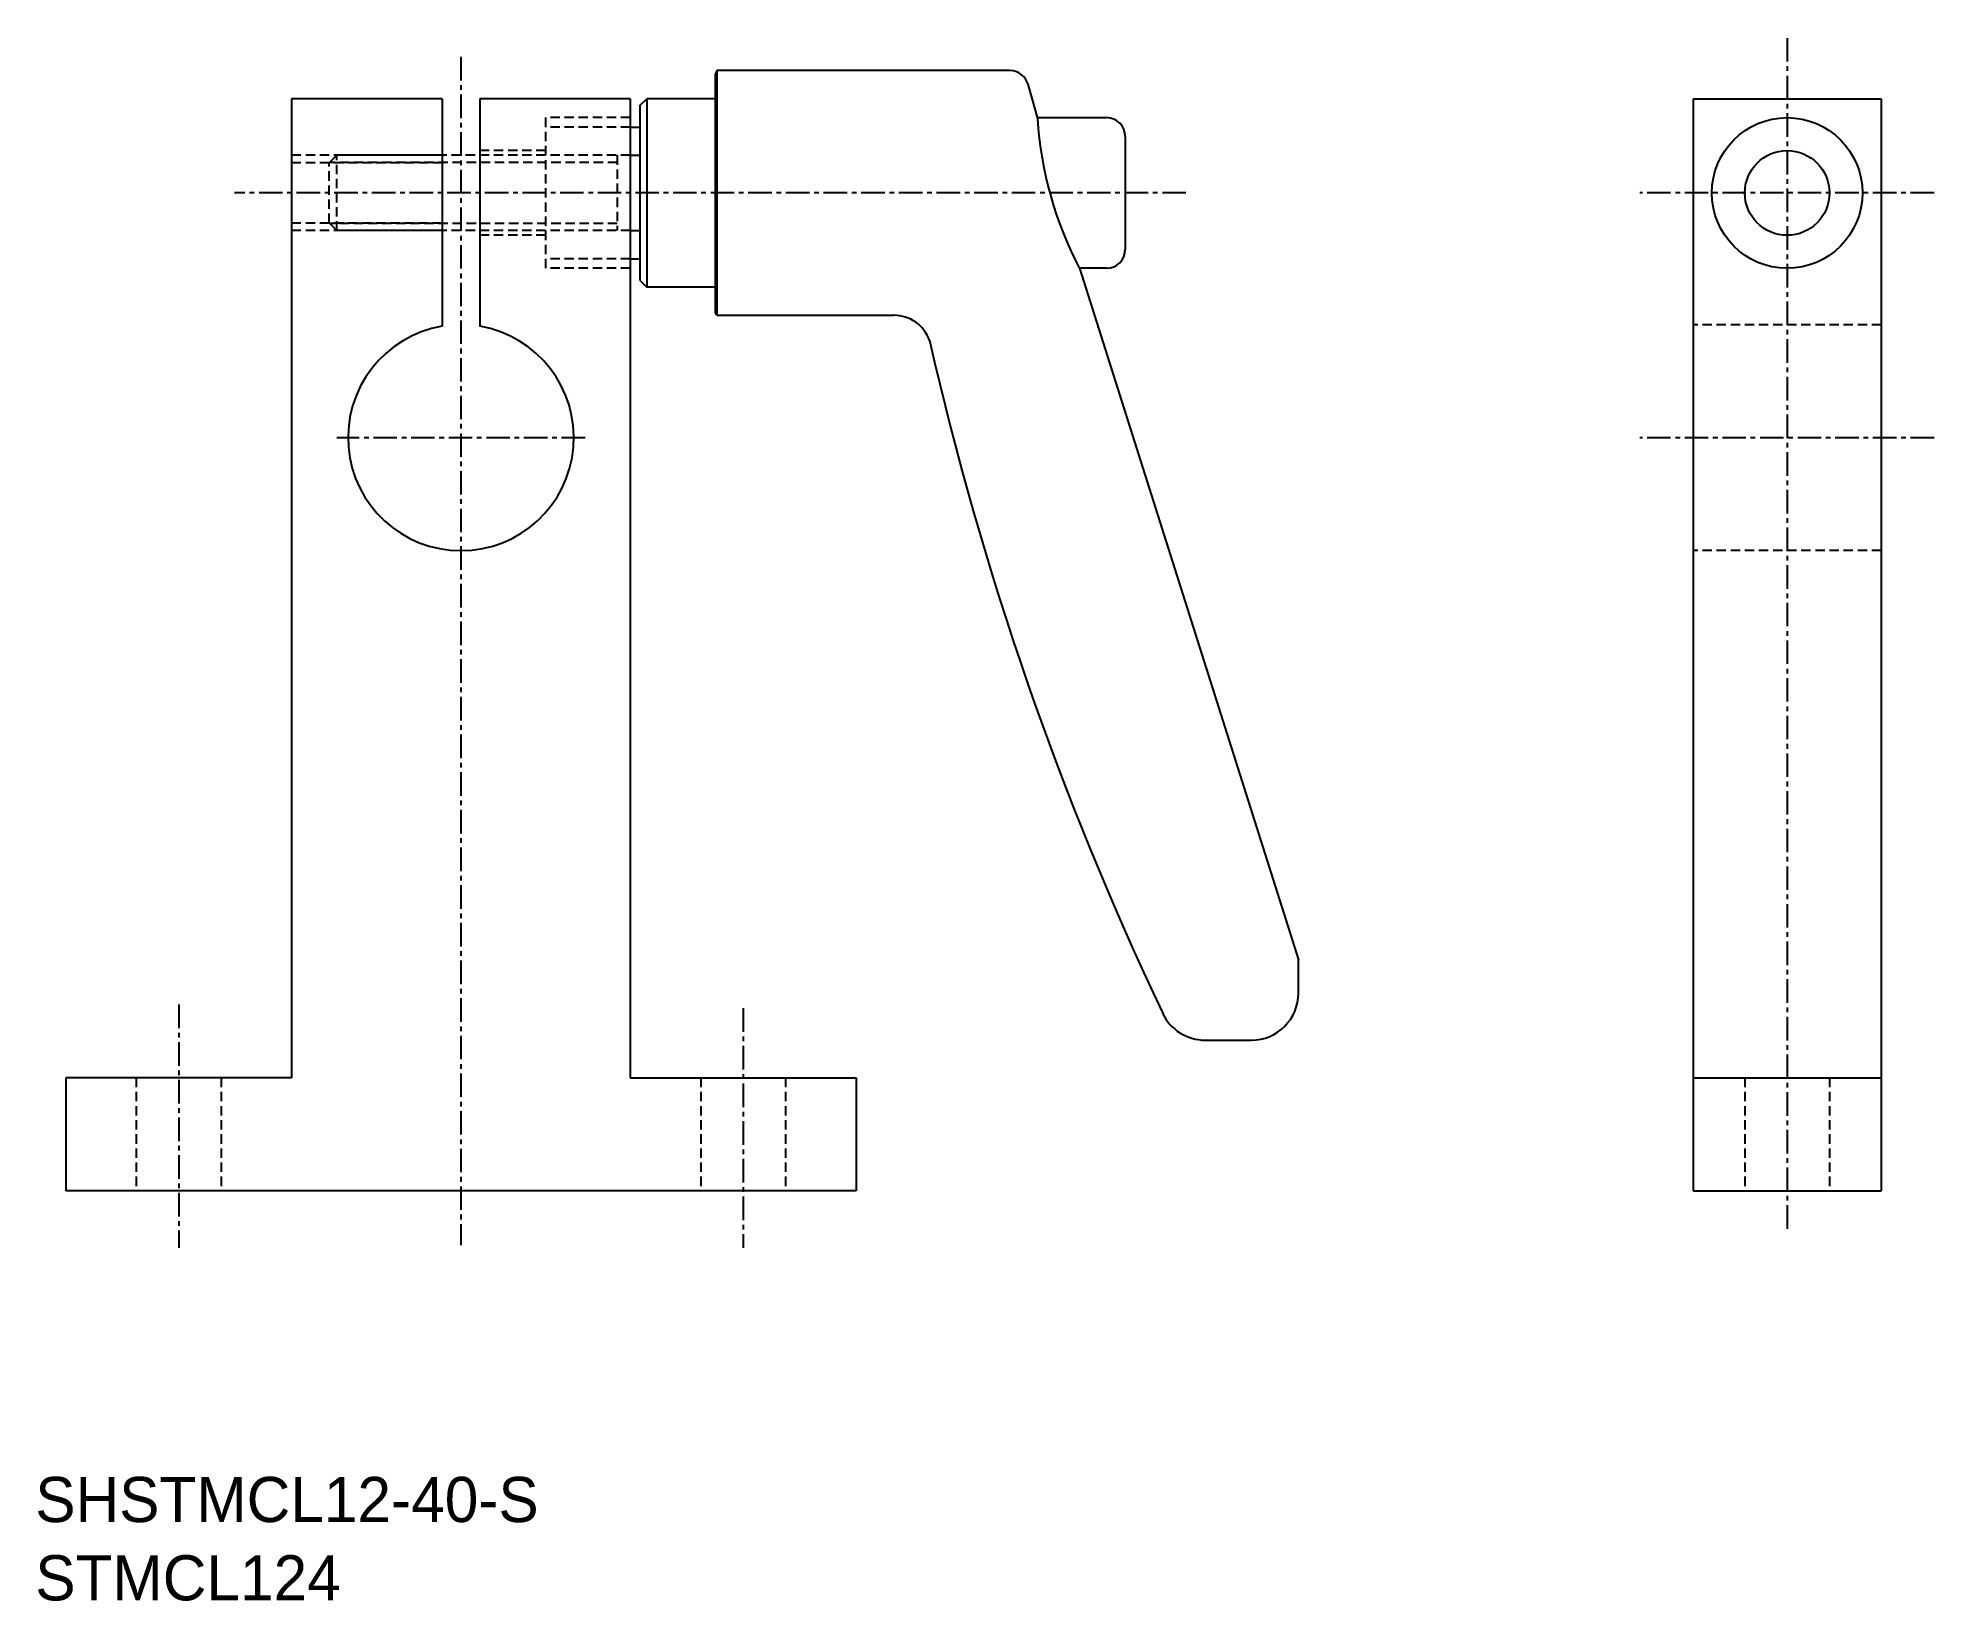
# Model space of a CAD drawing. Extents: x 301 to 402, y 138 to 221.
import ezdxf

# ---------------------------------------------------------------- set-up
doc = ezdxf.new("R2010")
doc.units = 0
doc.linetypes.add('CENTER', pattern=[2, 1.25, -0.25, 0.25, -0.25])
doc.linetypes.add('DASHED', pattern=[0.75, 0.5, -0.25])
doc.layers.get('0').update_dxf_attribs({"linetype": 'CONTINUOUS'})
doc.layers.add('CENTER', color=1, linetype='CENTER')

msp = doc.modelspace()

# ---------------------------------------------------------------- linework, layer by layer
at = {"color": 7, "linetype": 'CONTINUOUS'}
for p, q in [((337.12, 219.02), (337.03, 218.82)), ((337.03, 218.82), (337.03, 206.22)), ((337.12, 219.02), (337.12, 206.02)), ((352.7, 219.02), (337.12, 219.02)), ((353.66, 218.29), (354.16, 216.47)), ((333.03, 217.16), (333.4, 217.52)), ((333.03, 217.16), (333.03, 207.89)), ((333.4, 217.52), (333.4, 207.52)), ((337.03, 217.52), (333.4, 217.52)), ((389, 217.52), (389, 159.52)), ((399, 217.52), (399, 159.52)), ((332.53, 216.02), (333.03, 216.02)), ((354.15, 216.52), (357.83, 216.52)), ((358.83, 215.52), (358.83, 209.52)), ((332.53, 214.52), (333.03, 214.52)), ((332.53, 210.52), (333.03, 210.52)), ((332.53, 209.02), (333.03, 209.02)), ((333.03, 207.89), (333.4, 207.52)), ((357.83, 208.52), (356.39, 208.52)), ((356.42, 208.47), (368.03, 171.79)), ((337.03, 207.52), (333.4, 207.52)), ((337.12, 206.02), (337.03, 206.22)), ((337.12, 206.02), (346.54, 206.02)), ((368.03, 170.02), (368.03, 171.79)), ((363.07, 167.52), (365.53, 167.52))]:
    msp.add_line(p, q, dxfattribs=at)
for p, q in [((314.53, 217.52), (314.53, 165.52)), ((332.53, 217.52), (332.53, 165.52))]:
    msp.add_line(p, q)
at = {"linetype": 'CONTINUOUS'}
for p, q in [((322.53, 217.52), (314.53, 217.52)), ((322.53, 217.52), (322.53, 205.44)), ((324.53, 217.52), (324.53, 205.44)), ((332.53, 217.52), (324.53, 217.52)), ((389, 217.52), (399, 217.52)), ((302.53, 165.52), (302.53, 159.52)), ((314.53, 165.52), (302.53, 165.52)), ((332.53, 165.52), (344.53, 165.52)), ((344.53, 165.52), (344.53, 159.52)), ((389, 165.52), (399, 165.52)), ((344.53, 159.52), (302.53, 159.52)), ((389, 159.52), (399, 159.52))]:
    msp.add_line(p, q, dxfattribs=at)
at = {"color": 3, "linetype": 'DASHED'}
for p, q in [((328.03, 216.52), (328.03, 208.52)), ((332.53, 216.52), (328.03, 216.52)), ((332.53, 216.02), (328.03, 216.02)), ((328.03, 214.77), (324.53, 214.77)), ((322.53, 214.52), (314.53, 214.52)), ((322.53, 214.12), (314.53, 214.12)), ((316.93, 214.52), (316.53, 214.12)), ((316.53, 210.92), (316.53, 214.12)), ((331.83, 214.14), (316.55, 214.14)), ((332.53, 214.52), (316.93, 214.52)), ((316.93, 210.52), (316.93, 214.52)), ((331.83, 214.52), (331.83, 210.52)), ((322.53, 210.92), (314.53, 210.92)), ((316.93, 210.52), (316.53, 210.92)), ((331.83, 210.9), (316.55, 210.9)), ((322.53, 210.52), (314.53, 210.52)), ((332.53, 210.52), (316.93, 210.52)), ((328.03, 210.27), (324.53, 210.27)), ((332.53, 209.02), (328.03, 209.02)), ((332.53, 208.52), (328.03, 208.52)), ((399, 205.52), (389, 205.52)), ((399, 193.52), (389, 193.52)), ((306.28, 165.52), (306.28, 159.52)), ((310.78, 165.52), (310.78, 159.52)), ((336.28, 165.52), (336.28, 159.52)), ((340.78, 165.52), (340.78, 159.52)), ((391.75, 165.52), (391.75, 159.52)), ((396.25, 165.52), (396.25, 159.52))]:
    msp.add_line(p, q, dxfattribs=at)
at = {"linetype": 'CONTINUOUS'}
for radius in [4, 2.25]:
    msp.add_circle((394, 212.52), radius, dxfattribs=at)
at = {"color": 7, "linetype": 'CONTINUOUS'}
for centre, radius, start, end in [((352.7, 218.02), 1, 15.7247, 90), ((373.85, 217.69), 19.72, 183.5609, 207.8886), ((357.83, 215.52), 1, 0, 90), ((357.83, 209.52), 1, 270, 0), ((346.54, 204.02), 2, 19.379, 90), ((515.95, 242.73), 171.78, 192.7931, 205.4344), ((365.53, 170.02), 2.5, 270, 0), ((363.07, 170.02), 2.5, 205.4715, 270)]:
    msp.add_arc(centre, radius, start, end, dxfattribs=at)
at = {"linetype": 'CONTINUOUS'}
msp.add_arc((323.53, 199.52), 6, 99.5941, 80.4059, dxfattribs=at)
at = {"layer": 'CENTER', "color": 1, "linetype": 'CENTER'}
for p, q in [((394, 220.75), (394, 157.38)), ((323.53, 219.75), (323.53, 156.62)), ((362.05, 212.52), (311.49, 212.52)), ((401.81, 212.52), (386.18, 212.52)), ((330.13, 199.52), (316.94, 199.52)), ((401.81, 199.52), (386.18, 199.52)), ((308.53, 169.41), (308.53, 156.48)), ((338.53, 169.21), (338.53, 156.48))]:
    msp.add_line(p, q, dxfattribs=at)

# ---------------------------------------------------------------- texts
for s, p in [('SHSTMCL12-40-S', (300.91, 141.92)), ('STMCL124', (300.91, 137.76))]:
    msp.add_text(s, height=2.4).set_placement(p)

doc.saveas('drawing.dxf')
